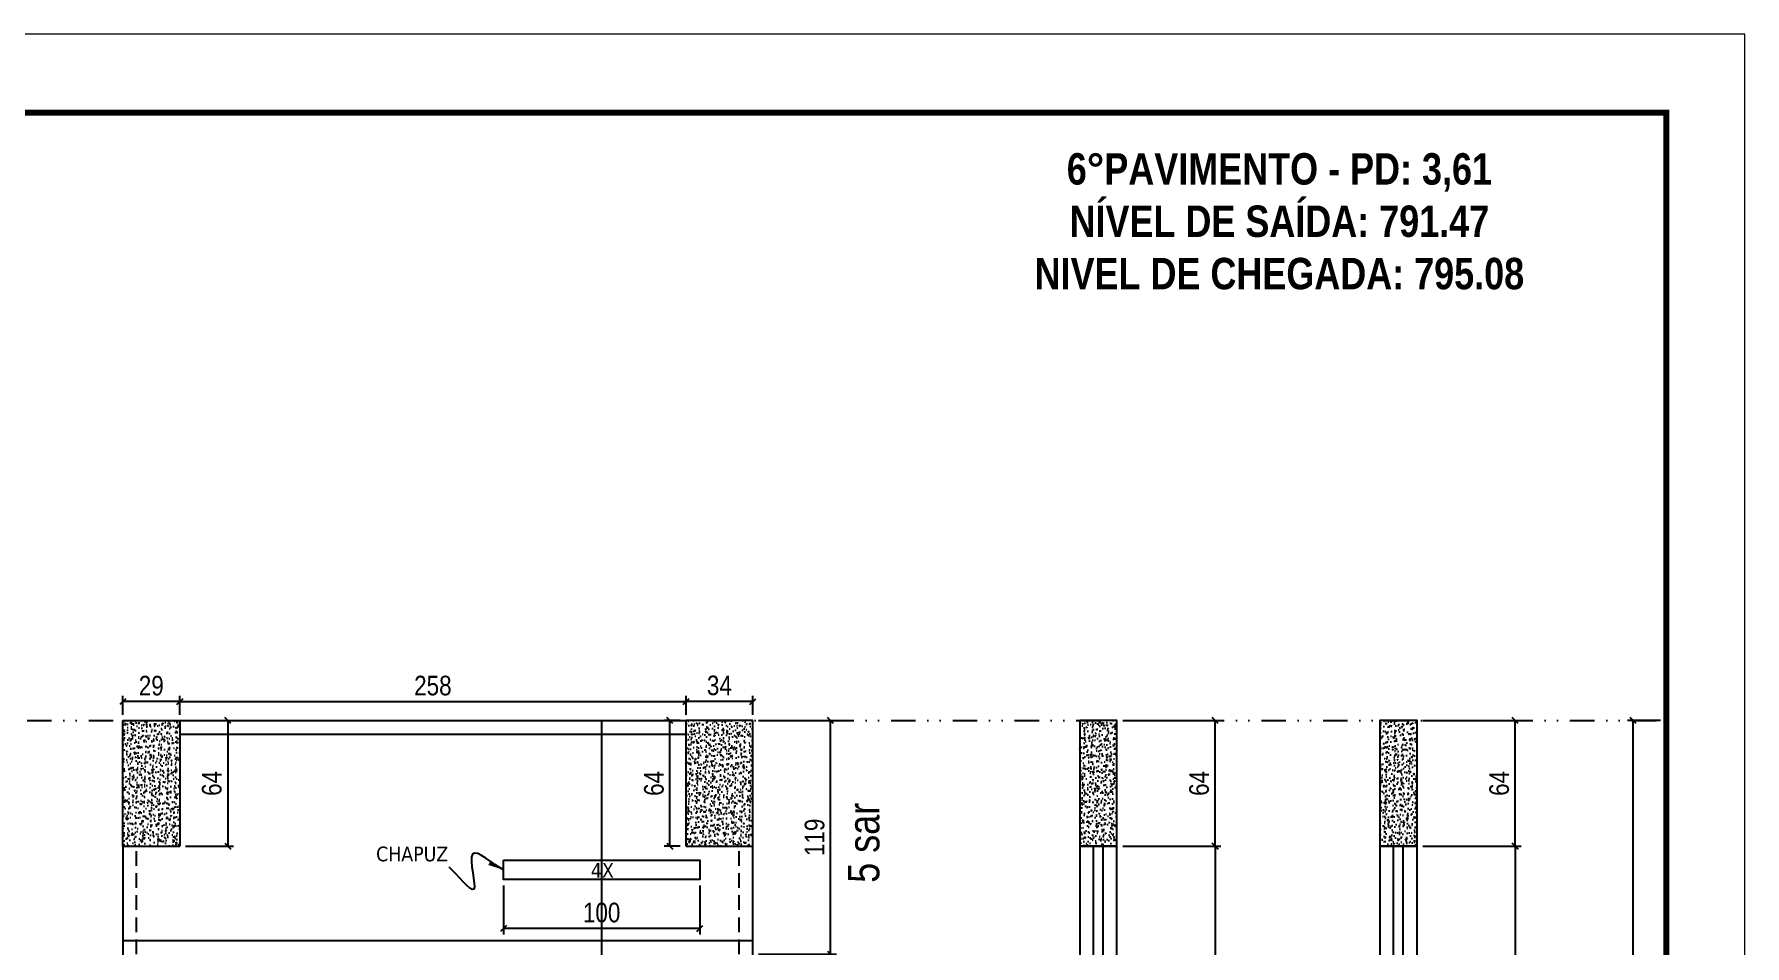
# Model space of a CAD drawing. Extents: x 14400 to 27878, y -21631 to 6985.
# Drawn here: x 16625 to 17497, y -1520 to -1055 of the extents above; entities that cross this region are included whole.
import ezdxf

# ---------------------------------------------------------------- set-up
doc = ezdxf.new("R2010")
doc.units = 0
for name, pattern in [('DASHED', [0.75, 0.5, -0.25]), ('DIVIDE2', [0.625, 0.25, -0.125, 0, -0.125, 0, -0.125]), ('HIDDEN', [0.375, 0.25, -0.125])]:
    doc.linetypes.add(name, pattern=pattern)
for name, color, linetype in [('COTA', 241, 'Continuous'), ('NOMENCLATURA', 7, 'Continuous'), ('Nível', 160, 'Continuous'), ('Painéis', 200, 'Continuous'), ('SARR_2.2x10', 60, 'Continuous'), ('SARR_2.2x7', 40, 'Continuous'), ('Sarrafo de Pressão', 42, 'HIDDEN'), ('texto', 7, 'Continuous')]:
    doc.layers.add(name, color=color, linetype=linetype)
doc.layers.add('Folhas', color=255, linetype='Continuous', lineweight=9)
doc.layers.add('SARRAFO DE PRESSAO', color=251, linetype='DASHED', lineweight=9)
doc.styles.add('ARIAL_NARROW', font='ARIALN.TTF', dxfattribs={"height": 0.2})
doc.styles.add('COTA TECNICA', font='techl___.ttf', dxfattribs={"height": 10})
doc.styles.add('ROMANC', font='techb___.ttf', dxfattribs={"height": 2.5})
doc.styles.get("Standard").update_dxf_attribs({"font": 'arial.ttf'})
doc.dimstyles.new('PAINEL', dxfattribs={"dimtxt": 10, "dimasz": 3, "dimexe": 3, "dimexo": 3, "dimgap": 3, "dimtad": 1, "dimdec": 1, "dimzin": 12, "dimdsep": 46, "dimtxsty": 'COTA TECNICA', "dimblk1": 'OBLIQUE', "dimblk2": 'OBLIQUE', "dimsah": 1, "dimcen": 0.9, "dimclrd": 4, "dimclre": 4, "dimclrt": 240, "dimadec": 1, "dimazin": 3, "dimtfac": 1, "dimtdec": 1, "dimtmove": 0, "dimatfit": 3, "dimfxl": 1, "dimtolj": 1, "dimtzin": 12, "dimarcsym": 0})
doc.dimstyles.get("Standard").update_dxf_attribs({"dimtxt": 0.18, "dimasz": 0.18, "dimexe": 0.18, "dimexo": 0.0625, "dimgap": 0.09, "dimtad": 0, "dimtih": 1, "dimtoh": 1, "dimdec": 4, "dimzin": 0, "dimdsep": 46, "dimtxsty": 'Standard', "dimcen": 0.09, "dimadec": 0, "dimazin": 0, "dimtfac": 1, "dimtdec": 4, "dimtofl": 0, "dimtmove": 0, "dimatfit": 3, "dimfxl": 1, "dimtolj": 1, "dimtzin": 0, "dimarcsym": 0})

# ---------------------------------------------------------------- blocks, each defined once
blk = doc.blocks.new('9999999999')
at = {"layer": 'Folhas'}
blk.add_lwpolyline([(98138.98, 34190.21), (99623.98, 34190.21), (99623.98, 35240.21), (98138.98, 35240.21)], close=True, dxfattribs=at)
at = {"layer": 'Folhas', "color": 30, "const_width": 3}
blk.add_lwpolyline([(98213.98, 34230.21), (99583.98, 34230.21), (99583.98, 35200.21), (98213.98, 35200.21)], close=True, dxfattribs=at)
blk = doc.blocks.new('_Oblique')
at = {"color": 0, "linetype": 'ByBlock', "lineweight": -2}
blk.add_line((-0.5, -0.5), (0.5, 0.5), dxfattribs=at)
blk = doc.blocks.new('*D3230')
at = {"layer": 'COTA', "color": 4, "lineweight": -2, "transparency": 16777216}
for p, q in [((17453.97, -1405.02), (17437.13, -1405.02)), ((17440.13, -1766.02), (17440.13, -1405.02)), ((17453.97, -1766.02), (17437.13, -1766.02))]:
    blk.add_line(p, q, dxfattribs=at)
at = {"layer": 'Defpoints', "color": 0, "transparency": 16777216}
for p in [(17440.13, -1405.02), (17456.97, -1405.02), (17456.97, -1766.02)]:
    blk.add_point(p, dxfattribs=at)
at = {"layer": 'COTA', "color": 4, "lineweight": -2, "transparency": 16777216, "xscale": 3, "yscale": 3, "zscale": 3}
for p, rotation in [((17440.13, -1405.02), 90), ((17440.13, -1766.02), 270)]:
    blk.add_blockref('_Oblique', p, dxfattribs=dict(at, rotation=rotation))
at = {"layer": 'COTA', "color": 240, "transparency": 16777216, "insert": (17431.91, -1585.52), "char_height": 10, "attachment_point": 5, "rotation": 90, "style": 'COTA TECNICA'}
blk.add_mtext('\\A1;361', dxfattribs=at)
blk = doc.blocks.new('*D3243')
at = {"layer": 'COTA', "color": 4, "lineweight": -2, "transparency": 16777216}
for p, q in [((17180.05, -1405.02), (17230.04, -1405.02)), ((17227.04, -1469.02), (17227.04, -1405.02)), ((17180.05, -1469.02), (17230.04, -1469.02))]:
    blk.add_line(p, q, dxfattribs=at)
at = {"layer": 'Defpoints', "color": 0, "transparency": 16777216}
for p in [(17177.05, -1405.02), (17227.04, -1405.02), (17177.05, -1469.02)]:
    blk.add_point(p, dxfattribs=at)
at = {"layer": 'COTA', "color": 4, "lineweight": -2, "transparency": 16777216, "xscale": 3, "yscale": 3, "zscale": 3}
for p, rotation in [((17227.04, -1405.02), 90), ((17227.04, -1469.02), 270)]:
    blk.add_blockref('_Oblique', p, dxfattribs=dict(at, rotation=rotation))
at = {"layer": 'COTA', "color": 240, "transparency": 16777216, "insert": (17218.93, -1437.02), "char_height": 10, "attachment_point": 5, "rotation": 90, "style": 'COTA TECNICA'}
blk.add_mtext('\\A1;64', dxfattribs=at)
blk = doc.blocks.new('*D3247')
at = {"layer": 'COTA', "color": 4, "lineweight": -2, "transparency": 16777216}
for p, q in [((17332.96, -1405.02), (17382.95, -1405.02)), ((17379.95, -1469.02), (17379.95, -1405.02)), ((17332.96, -1469.02), (17382.95, -1469.02))]:
    blk.add_line(p, q, dxfattribs=at)
at = {"layer": 'Defpoints', "color": 0, "transparency": 16777216}
for p in [(17329.96, -1405.02), (17379.95, -1405.02), (17329.96, -1469.02)]:
    blk.add_point(p, dxfattribs=at)
at = {"layer": 'COTA', "color": 4, "lineweight": -2, "transparency": 16777216, "xscale": 3, "yscale": 3, "zscale": 3}
for p, rotation in [((17379.95, -1405.02), 90), ((17379.95, -1469.02), 270)]:
    blk.add_blockref('_Oblique', p, dxfattribs=dict(at, rotation=rotation))
at = {"layer": 'COTA', "color": 240, "transparency": 16777216, "insert": (17371.85, -1437.02), "char_height": 10, "attachment_point": 5, "rotation": 90, "style": 'COTA TECNICA'}
blk.add_mtext('\\A1;64', dxfattribs=at)
blk = doc.blocks.new('*D3234')
at = {"layer": 'COTA', "color": 4, "lineweight": -2, "transparency": 16777216}
for p, q in [((17180.05, -1469.02), (17230.04, -1469.02)), ((17227.04, -1469.02), (17227.04, -1650.02)), ((17180.05, -1650.02), (17230.04, -1650.02))]:
    blk.add_line(p, q, dxfattribs=at)
at = {"layer": 'Defpoints', "color": 0, "transparency": 16777216}
for p in [(17177.05, -1469.02), (17177.05, -1650.02), (17227.04, -1650.02)]:
    blk.add_point(p, dxfattribs=at)
at = {"layer": 'COTA', "color": 4, "lineweight": -2, "transparency": 16777216, "xscale": 3, "yscale": 3, "zscale": 3}
for p, rotation in [((17227.04, -1469.02), 90), ((17227.04, -1650.02), 270)]:
    blk.add_blockref('_Oblique', p, dxfattribs=dict(at, rotation=rotation))
at = {"layer": 'COTA', "color": 240, "transparency": 16777216, "insert": (17218.94, -1559.52), "char_height": 10, "attachment_point": 5, "rotation": 90, "style": 'COTA TECNICA'}
blk.add_mtext('\\A1;181', dxfattribs=at)
blk = doc.blocks.new('*D3235')
at = {"layer": 'COTA', "color": 4, "lineweight": -2, "transparency": 16777216}
for p, q in [((17332.96, -1469.02), (17382.95, -1469.02)), ((17379.95, -1469.02), (17379.95, -1650.02)), ((17332.96, -1650.02), (17382.95, -1650.02))]:
    blk.add_line(p, q, dxfattribs=at)
at = {"layer": 'Defpoints', "color": 0, "transparency": 16777216}
for p in [(17329.96, -1469.02), (17329.96, -1650.02), (17379.95, -1650.02)]:
    blk.add_point(p, dxfattribs=at)
at = {"layer": 'COTA', "color": 4, "lineweight": -2, "transparency": 16777216, "xscale": 3, "yscale": 3, "zscale": 3}
for p, rotation in [((17379.95, -1469.02), 90), ((17379.95, -1650.02), 270)]:
    blk.add_blockref('_Oblique', p, dxfattribs=dict(at, rotation=rotation))
at = {"layer": 'COTA', "color": 240, "transparency": 16777216, "insert": (17371.86, -1559.52), "char_height": 10, "attachment_point": 5, "rotation": 90, "style": 'COTA TECNICA'}
blk.add_mtext('\\A1;181', dxfattribs=at)
blk = doc.blocks.new('*D3261')
at = {"layer": 'COTA', "color": 4, "lineweight": -2, "transparency": 16777216}
for p, q in [((16670.44, -1402.02), (16670.44, -1392.37)), ((16699.44, -1402.02), (16699.44, -1392.37)), ((16699.44, -1395.37), (16670.44, -1395.37))]:
    blk.add_line(p, q, dxfattribs=at)
at = {"layer": 'Defpoints', "color": 0, "transparency": 16777216}
for p in [(16670.44, -1395.37), (16670.44, -1405.02), (16699.44, -1405.02)]:
    blk.add_point(p, dxfattribs=at)
at = {"layer": 'COTA', "color": 4, "lineweight": -2, "transparency": 16777216, "xscale": 3, "yscale": 3, "zscale": 3, "rotation": 180}
blk.add_blockref('_Oblique', (16670.44, -1395.37), dxfattribs=at)
at = {"layer": 'COTA', "color": 4, "lineweight": -2, "transparency": 16777216, "xscale": 3, "yscale": 3, "zscale": 3}
blk.add_blockref('_Oblique', (16699.44, -1395.37), dxfattribs=at)
at = {"layer": 'COTA', "color": 240, "transparency": 16777216, "insert": (16684.94, -1387.28), "char_height": 10, "attachment_point": 5, "style": 'COTA TECNICA'}
blk.add_mtext('\\A1;29', dxfattribs=at)
blk = doc.blocks.new('*D3262')
at = {"layer": 'COTA', "color": 4, "lineweight": -2, "transparency": 16777216}
for p, q in [((16699.44, -1402.02), (16699.44, -1392.37)), ((16957.44, -1402.02), (16957.44, -1392.37)), ((16699.44, -1395.37), (16957.44, -1395.37))]:
    blk.add_line(p, q, dxfattribs=at)
at = {"layer": 'Defpoints', "color": 0, "transparency": 16777216}
for p in [(16957.44, -1395.37), (16699.44, -1405.02), (16957.44, -1405.02)]:
    blk.add_point(p, dxfattribs=at)
at = {"layer": 'COTA', "color": 4, "lineweight": -2, "transparency": 16777216, "xscale": 3, "yscale": 3, "zscale": 3, "rotation": 180}
blk.add_blockref('_Oblique', (16699.44, -1395.37), dxfattribs=at)
at = {"layer": 'COTA', "color": 4, "lineweight": -2, "transparency": 16777216, "xscale": 3, "yscale": 3, "zscale": 3}
blk.add_blockref('_Oblique', (16957.44, -1395.37), dxfattribs=at)
at = {"layer": 'COTA', "color": 240, "transparency": 16777216, "insert": (16828.44, -1387.24), "char_height": 10, "attachment_point": 5, "style": 'COTA TECNICA'}
blk.add_mtext('\\A1;258', dxfattribs=at)
blk = doc.blocks.new('*D3263')
at = {"layer": 'COTA', "color": 4, "lineweight": -2, "transparency": 16777216}
for p, q in [((16957.44, -1402.02), (16957.44, -1392.37)), ((16991.44, -1402.02), (16991.44, -1392.37)), ((16991.44, -1395.37), (16957.44, -1395.37))]:
    blk.add_line(p, q, dxfattribs=at)
at = {"layer": 'Defpoints', "color": 0, "transparency": 16777216}
for p in [(16957.44, -1395.37), (16957.44, -1405.02), (16991.44, -1405.02)]:
    blk.add_point(p, dxfattribs=at)
at = {"layer": 'COTA', "color": 4, "lineweight": -2, "transparency": 16777216, "xscale": 3, "yscale": 3, "zscale": 3, "rotation": 180}
blk.add_blockref('_Oblique', (16957.44, -1395.37), dxfattribs=at)
at = {"layer": 'COTA', "color": 4, "lineweight": -2, "transparency": 16777216, "xscale": 3, "yscale": 3, "zscale": 3}
blk.add_blockref('_Oblique', (16991.44, -1395.37), dxfattribs=at)
at = {"layer": 'COTA', "color": 240, "transparency": 16777216, "insert": (16974.44, -1387.15), "char_height": 10, "attachment_point": 5, "style": 'COTA TECNICA'}
blk.add_mtext('\\A1;34', dxfattribs=at)
blk = doc.blocks.new('*D3269')
at = {"layer": 'COTA', "color": 4, "lineweight": -2, "transparency": 16777216}
for p, q in [((16702.44, -1405.02), (16726.9, -1405.02)), ((16723.9, -1405.02), (16723.9, -1469.02)), ((16702.44, -1469.02), (16726.9, -1469.02))]:
    blk.add_line(p, q, dxfattribs=at)
at = {"layer": 'Defpoints', "color": 0, "transparency": 16777216}
for p in [(16699.44, -1405.02), (16699.44, -1469.02), (16723.9, -1469.02)]:
    blk.add_point(p, dxfattribs=at)
at = {"layer": 'COTA', "color": 4, "lineweight": -2, "transparency": 16777216, "xscale": 3, "yscale": 3, "zscale": 3}
for p, rotation in [((16723.9, -1405.02), 90), ((16723.9, -1469.02), 270)]:
    blk.add_blockref('_Oblique', p, dxfattribs=dict(at, rotation=rotation))
at = {"layer": 'COTA', "color": 240, "transparency": 16777216, "insert": (16715.8, -1437.02), "char_height": 10, "attachment_point": 5, "rotation": 90, "style": 'COTA TECNICA'}
blk.add_mtext('\\A1;64', dxfattribs=at)
blk = doc.blocks.new('*D3270')
at = {"layer": 'COTA', "color": 4, "lineweight": -2, "transparency": 16777216}
for p, q in [((16954.44, -1405.02), (16946.22, -1405.02)), ((16949.22, -1469.02), (16949.22, -1405.02)), ((16954.44, -1469.02), (16946.22, -1469.02))]:
    blk.add_line(p, q, dxfattribs=at)
at = {"layer": 'Defpoints', "color": 0, "transparency": 16777216}
for p in [(16949.22, -1405.02), (16957.44, -1405.02), (16957.44, -1469.02)]:
    blk.add_point(p, dxfattribs=at)
at = {"layer": 'COTA', "color": 4, "lineweight": -2, "transparency": 16777216, "xscale": 3, "yscale": 3, "zscale": 3}
for p, rotation in [((16949.22, -1405.02), 90), ((16949.22, -1469.02), 270)]:
    blk.add_blockref('_Oblique', p, dxfattribs=dict(at, rotation=rotation))
at = {"layer": 'COTA', "color": 240, "transparency": 16777216, "insert": (16941.12, -1437.02), "char_height": 10, "attachment_point": 5, "rotation": 90, "style": 'COTA TECNICA'}
blk.add_mtext('\\A1;64', dxfattribs=at)
blk = doc.blocks.new('*D3271')
at = {"layer": 'COTA', "color": 4, "lineweight": -2, "transparency": 16777216}
for p, q in [((16994.44, -1405.02), (17034.08, -1405.02)), ((17031.08, -1524.02), (17031.08, -1405.02)), ((16994.44, -1524.02), (17034.08, -1524.02))]:
    blk.add_line(p, q, dxfattribs=at)
at = {"layer": 'Defpoints', "color": 0, "transparency": 16777216}
for p in [(16991.44, -1405.02), (17031.08, -1405.02), (16991.44, -1524.02)]:
    blk.add_point(p, dxfattribs=at)
at = {"layer": 'COTA', "color": 4, "lineweight": -2, "transparency": 16777216, "xscale": 3, "yscale": 3, "zscale": 3}
for p, rotation in [((17031.08, -1405.02), 90), ((17031.08, -1524.02), 270)]:
    blk.add_blockref('_Oblique', p, dxfattribs=dict(at, rotation=rotation))
at = {"layer": 'COTA', "color": 240, "transparency": 16777216, "insert": (17022.99, -1464.52), "char_height": 10, "attachment_point": 5, "rotation": 90, "style": 'COTA TECNICA'}
blk.add_mtext('\\A1;119', dxfattribs=at)
blk = doc.blocks.new('*D3272')
at = {"layer": 'COTA', "color": 4, "linetype": 'ByBlock', "lineweight": -2, "transparency": 16777216}
for p, q in [((16864.44, -1489.06), (16864.44, -1513.99)), ((16964.44, -1489.06), (16964.44, -1513.99)), ((16964.44, -1510.99), (16864.44, -1510.99))]:
    blk.add_line(p, q, dxfattribs=at)
at = {"layer": 'Defpoints', "color": 0, "linetype": 'ByBlock', "transparency": 16777216}
for p in [(16864.44, -1486.06), (16964.44, -1486.06), (16864.44, -1510.99)]:
    blk.add_point(p, dxfattribs=at)
at = {"layer": 'COTA', "color": 4, "linetype": 'ByBlock', "lineweight": -2, "transparency": 16777216, "xscale": 3, "yscale": 3, "zscale": 3, "rotation": 180}
blk.add_blockref('_Oblique', (16864.44, -1510.99), dxfattribs=at)
at = {"layer": 'COTA', "color": 4, "linetype": 'ByBlock', "lineweight": -2, "transparency": 16777216, "xscale": 3, "yscale": 3, "zscale": 3}
blk.add_blockref('_Oblique', (16964.44, -1510.99), dxfattribs=at)
at = {"layer": 'COTA', "color": 240, "linetype": 'ByBlock', "transparency": 16777216, "insert": (16914.44, -1502.89), "char_height": 10, "attachment_point": 5, "style": 'COTA TECNICA'}
blk.add_mtext('\\A1;100', dxfattribs=at)

msp = doc.modelspace()

# ---------------------------------------------------------------- hatches: boundary and pattern name
at = {"layer": 'COTA'}
h = msp.add_hatch(dxfattribs=at)
h.set_pattern_fill('AR-CONC', color=256, scale=0.03)
h.set_pattern_definition([(50, (0, -2367.15), (5.4655401, -0.4781726), [0.5715, -6.2865]), (355, (0, -2367.15), (-1.0573026, 5.7317054), [0.4572, -5.0292175]), (100.451445, (0.4555, -2367.19), (4.4082374, 5.2535326), [0.4857003, -5.3427073]), (46.1842, (0, -2365.626), (8.1323712, -1.2612698), [0.85725, -9.42975]), (96.63556, (0.678, -2365.731), (7.122124, 7.4227837), [0.7285507, -8.0140682]), (351.18415, (0, -2365.626), (7.122124, 7.4227837), [0.685799, -7.543792]), (21, (0.762, -2366.007), (4.5484317, -3.067956), [0.5715, -6.2865]), (326, (0.762, -2366.007), (1.8540609, 5.525639), [0.4572, -5.0292]), (71.451445, (1.141, -2366.263), (6.4024926, 2.457683), [0.4857003, -5.3426981]), (37.5, (0, -2367.1502), (0.0926581, 2.53665117), [0, -4.96824, 0, -5.1054, 0, -5.04825]), (7.5, (0, -2367.1502), (2.00458988, 3.00541724), [0, -2.91084, 0, -4.85394, 0, -1.92405]), (327.5, (-1.6993, -2367.1502), (4.06771786, -0.17186232), [0, -1.905, 0, -5.9436, 0, -7.8867]), (317.5, (-2.4613, -2367.1502), (4.44387544, 0.7627947), [0, -2.4765, 0, -3.94716, 0, -5.6007])])
h.paths.add_polyline_path([(16699.44, -1405.02), (16670.44, -1405.02), (16670.44, -1469.02), (16699.44, -1469.02)])
h = msp.add_hatch(dxfattribs=at)
h.set_pattern_fill('AR-CONC', color=256, scale=0.03)
h.set_pattern_definition([(50, (-10, -2367.15), (5.4655401, -0.4781726), [0.5715, -6.2865]), (355, (-10, -2367.15), (-1.0573026, 5.7317054), [0.4572, -5.0292175]), (100.451445, (-9.5445, -2367.19), (4.4082374, 5.2535326), [0.4857003, -5.3427073]), (46.1842, (-10, -2365.626), (8.1323712, -1.2612698), [0.85725, -9.42975]), (96.63556, (-9.322, -2365.731), (7.122124, 7.4227837), [0.7285507, -8.0140682]), (351.18415, (-10, -2365.626), (7.122124, 7.4227837), [0.685799, -7.543792]), (21, (-9.238, -2366.007), (4.5484317, -3.067956), [0.5715, -6.2865]), (326, (-9.238, -2366.007), (1.8540609, 5.525639), [0.4572, -5.0292]), (71.451445, (-8.859, -2366.263), (6.4024926, 2.457683), [0.4857003, -5.3426981]), (37.5, (-10, -2367.1502), (0.0926581, 2.53665117), [0, -4.96824, 0, -5.1054, 0, -5.04825]), (7.5, (-10, -2367.1502), (2.00458988, 3.00541724), [0, -2.91084, 0, -4.85394, 0, -1.92405]), (327.5, (-11.6993, -2367.1502), (4.06771786, -0.17186232), [0, -1.905, 0, -5.9436, 0, -7.8867]), (317.5, (-12.4613, -2367.1502), (4.44387544, 0.7627947), [0, -2.4765, 0, -3.94716, 0, -5.6007])])
h.paths.add_polyline_path([(16957.44, -1469.02), (16991.44, -1469.02), (16991.44, -1405.02), (16957.44, -1405.02)])
h = msp.add_hatch(dxfattribs=at)
h.set_pattern_fill('AR-CONC', color=256, scale=0.03)
h.set_pattern_definition([(50, (-3183.5, -2046.15), (5.4655401, -0.4781726), [0.5715, -6.2865]), (355, (-3183.5, -2046.15), (-1.0573026, 5.7317054), [0.4572, -5.0292175]), (100.451445, (-3183.0445, -2046.19), (4.4082374, 5.2535326), [0.4857003, -5.3427073]), (46.1842, (-3183.5, -2044.626), (8.1323712, -1.2612698), [0.85725, -9.42975]), (96.635558, (-3182.822, -2044.731), (7.122124, 7.4227837), [0.7285507, -8.0140682]), (351.18415, (-3183.5, -2044.626), (7.122124, 7.4227837), [0.685799, -7.543792]), (21, (-3182.738, -2045.007), (4.5484317, -3.0679559), [0.5715, -6.2865]), (326, (-3182.738, -2045.007), (1.8540609, 5.525639), [0.4572, -5.0292]), (71.451445, (-3182.359, -2045.263), (6.4024926, 2.457683), [0.4857003, -5.3426981]), (37.5, (-3183.5, -2046.1502), (0.0926581, 2.53665117), [0, -4.96824, 0, -5.1054, 0, -5.04825]), (7.5, (-3183.5, -2046.1502), (2.00458988, 3.00541724), [0, -2.91084, 0, -4.85394, 0, -1.92405]), (327.5, (-3185.1993, -2046.1502), (4.06771786, -0.17186232), [0, -1.905, 0, -5.9436, 0, -7.8867]), (317.5, (-3185.9613, -2046.1502), (4.44387544, 0.7627947), [0, -2.4765, 0, -3.94716, 0, -5.6007])])
h.paths.add_polyline_path([(17177.05, -1405.02), (17158.05, -1405.02), (17158.05, -1469.02), (17177.05, -1469.02)])
h = msp.add_hatch(dxfattribs=at)
h.set_pattern_fill('AR-CONC', color=256, scale=0.03)
h.paths.add_polyline_path([(17329.96, -1405.02), (17310.96, -1405.02), (17310.96, -1469.02), (17329.96, -1469.02)])

# ---------------------------------------------------------------- linework, layer by layer
for p, q in [((16670.44, -1469.02), (16670.44, -1405.02)), ((16670.44, -1405.02), (16699.44, -1405.02)), ((16991.44, -1405.02), (16957.44, -1405.02)), ((16991.44, -1469.02), (16991.44, -1405.02))]:
    msp.add_line(p, q, dxfattribs=at)
for points in [[(17158.05, -1469.02), (17177.05, -1469.02), (17177.05, -1405.02), (17158.05, -1405.02)], [(17310.96, -1469.02), (17329.96, -1469.02), (17329.96, -1405.02), (17310.96, -1405.02)]]:
    msp.add_lwpolyline(points, close=True, dxfattribs=at)
at = {"layer": 'Nível', "color": 4, "linetype": 'DIVIDE2', "ltscale": 50}
msp.add_line((16086.97, -1405.02), (17456.97, -1405.02), dxfattribs=at)
at = {"layer": 'Painéis'}
for p, q in [((16699.44, -1405.02), (16957.44, -1405.02)), ((16699.44, -1405.02), (16699.44, -1469.02)), ((16914.44, -1405.02), (16914.44, -1764.02)), ((16957.44, -1469.02), (16957.44, -1405.02)), ((16670.44, -1469.02), (16670.44, -1764.02)), ((16670.44, -1469.02), (16699.44, -1469.02)), ((16957.44, -1469.02), (16991.44, -1469.02)), ((16991.44, -1764.02), (16991.44, -1469.02))]:
    msp.add_line(p, q, dxfattribs=at)
for points in [[(17158.05, -1650.02), (17177.05, -1650.02), (17177.05, -1469.02), (17158.05, -1469.02)], [(17310.96, -1650.02), (17329.96, -1650.02), (17329.96, -1469.02), (17310.96, -1469.02)]]:
    msp.add_lwpolyline(points, close=True, dxfattribs=at)
at = {"layer": 'SARR_2.2x10'}
msp.add_lwpolyline([(16864.44, -1476.06), (16964.44, -1476.06), (16964.44, -1486.06), (16864.44, -1486.06)], close=True, dxfattribs=at)
at = {"layer": 'SARR_2.2x7'}
for p, q in [((16699.44, -1412.02), (16957.44, -1412.02)), ((17165.05, -1650.02), (17165.05, -1469.02)), ((17170.05, -1650.02), (17170.05, -1469.02)), ((17317.96, -1650.02), (17317.96, -1469.02)), ((17322.96, -1650.02), (17322.96, -1469.02)), ((16670.44, -1517.02), (16914.44, -1517.02)), ((16914.44, -1517.02), (16991.44, -1517.02))]:
    msp.add_line(p, q, dxfattribs=at)
at = {"layer": 'Sarrafo de Pressão', "ltscale": 30}
for p, q in [((16677.44, -1524.02), (16677.44, -1469.02)), ((16984.44, -1524.02), (16984.44, -1469.02))]:
    msp.add_line(p, q, dxfattribs=at)

# ---------------------------------------------------------------- block references
at = {"layer": 'SARRAFO DE PRESSAO', "color": 6, "linetype": 'ByBlock'}
msp.add_blockref('9999999999', (-82127.01, -36295.5), dxfattribs=at)

# ---------------------------------------------------------------- texts
at = {"layer": 'NOMENCLATURA', "style": 'ARIAL_NARROW'}
msp.add_text('5 sar', height=16, rotation=90, dxfattribs=at).set_placement((17055.96, -1487.67))
at = {"layer": 'NOMENCLATURA', "color": 2, "insert": (17259.81, -1089.24), "char_height": 16, "attachment_point": 2, "style": 'ROMANC'}
msp.add_mtext_dynamic_manual_height_columns('\\P6°PAVIMENTO - PD: 3,61\\PNÍVEL DE SAÍDA: 791.47\\PNIVEL DE CHEGADA: 795.08', width=432.3511, gutter_width=1, heights=[0], dxfattribs=at)
at = {"layer": 'texto', "color": 0, "char_height": 7.5, "attachment_point": 5}
for s, insert in [('{\\fTahoma|b0|i0|c0|p34;\\C4;CHAPUZ}', (16817.89, -1473.05)), ('{\\fTahoma|b0|i0|c0|p34;\\C4;4X}', (16914.83, -1481.35))]:
    msp.add_mtext(s, dxfattribs=dict(at, insert=insert))

# ---------------------------------------------------------------- dimensions: what is measured, and where the dimension line sits
at = {"layer": 'COTA'}
for base, p1, p2, picture, middle in [((16670.44, -1395.37), (16699.44, -1405.02), (16670.44, -1405.02), '*D3261', (16684.94, -1387.28)), ((16957.44, -1395.37), (16699.44, -1405.02), (16957.44, -1405.02), '*D3262', (16828.44, -1387.24)), ((16957.44, -1395.37), (16991.44, -1405.02), (16957.44, -1405.02), '*D3263', (16974.44, -1387.15))]:
    dim = msp.add_linear_dim(base=base, p1=p1, p2=p2, dimstyle='PAINEL', dxfattribs=at)
    dim.commit()
    dim.dimension.update_dxf_attribs({"geometry": picture, "text_midpoint": middle})
for base, p1, p2, picture, middle in [((16723.9, -1469.02), (16699.44, -1405.02), (16699.44, -1469.02), '*D3269', (16715.8, -1437.02)), ((16949.22, -1405.02), (16957.44, -1469.02), (16957.44, -1405.02), '*D3270', (16941.12, -1437.02)), ((17031.08, -1405.02), (16991.44, -1524.02), (16991.44, -1405.02), '*D3271', (17022.99, -1464.52)), ((17227.04, -1405.02), (17177.05, -1469.02), (17177.05, -1405.02), '*D3243', (17218.93, -1437.02)), ((17379.95, -1405.02), (17329.96, -1469.02), (17329.96, -1405.02), '*D3247', (17371.85, -1437.02)), ((17440.13, -1405.02), (17456.97, -1766.02), (17456.97, -1405.02), '*D3230', (17431.91, -1585.52)), ((17227.04, -1650.02), (17177.05, -1469.02), (17177.05, -1650.02), '*D3234', (17218.94, -1559.52)), ((17379.95, -1650.02), (17329.96, -1469.02), (17329.96, -1650.02), '*D3235', (17371.86, -1559.52))]:
    dim = msp.add_linear_dim(base=base, p1=p1, p2=p2, angle=90, dimstyle='PAINEL', dxfattribs=at)
    dim.commit()
    dim.dimension.update_dxf_attribs({"geometry": picture, "text_midpoint": middle})
at = {"layer": 'COTA', "linetype": 'ByBlock'}
dim = msp.add_linear_dim(base=(16864.44, -1510.99), p1=(16964.44, -1486.06), p2=(16864.44, -1486.06), dimstyle='PAINEL', dxfattribs=at)
dim.commit()
dim.dimension.update_dxf_attribs({"geometry": '*D3272', "text_midpoint": (16914.44, -1502.89)})

# ---------------------------------------------------------------- leaders
at = {"layer": 'COTA', "path_type": 1}
msp.add_leader([(16864.44, -1481.06), (16848.66, -1473.05), (16849.24, -1490.92), (16836.81, -1479.77)], dimstyle='Standard', override={"dimasz": 8}, dxfattribs=at)

doc.saveas('drawing.dxf')
